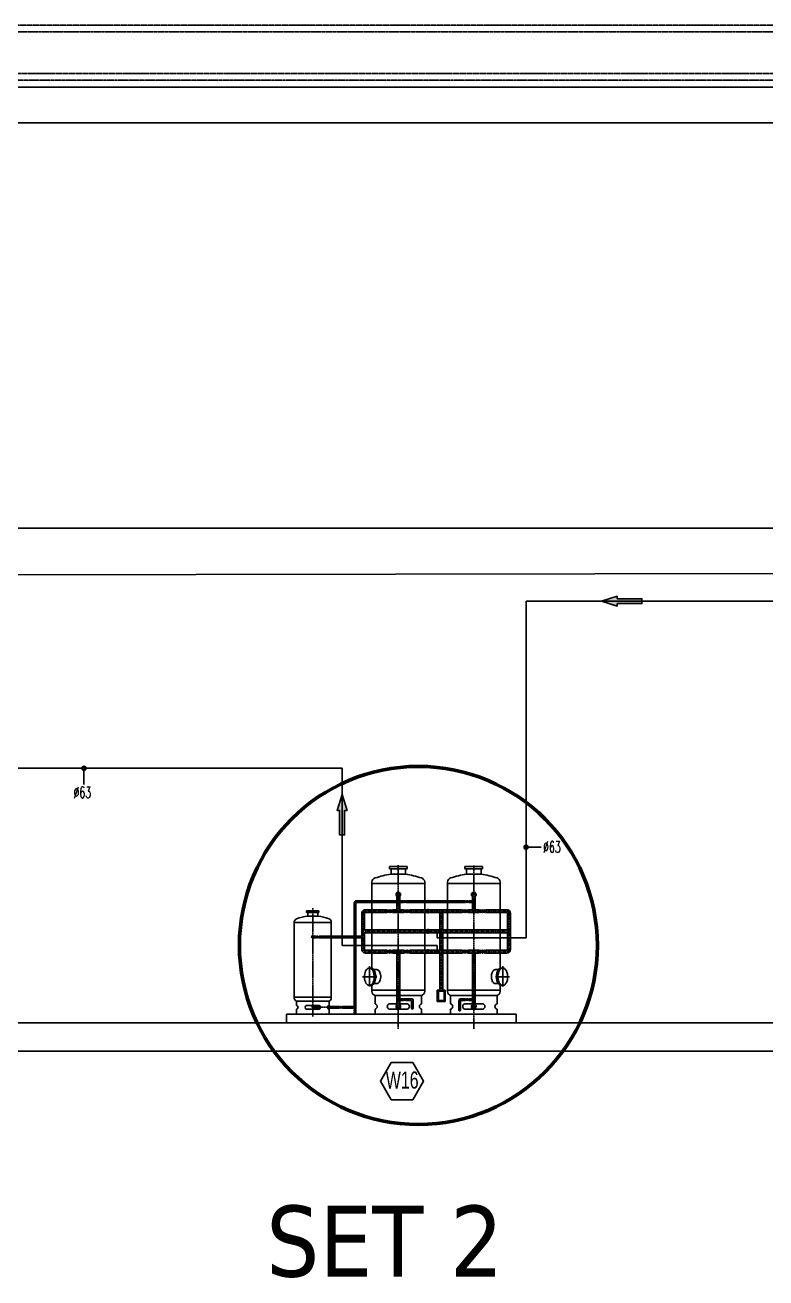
# Model space of a CAD drawing. Header units: inches. Extents: x -213476 to 33124, y -97366 to -68351.
# Drawn here: x -127869 to -122649, y -96252 to -87426 of the extents above; entities that cross this region are included whole.
import ezdxf
from ezdxf.enums import TextEntityAlignment as Align

# ---------------------------------------------------------------- set-up
doc = ezdxf.new("R2010")
doc.units = ezdxf.units.IN
doc.header["$MEASUREMENT"] = 0
for name, pattern in [('ACAD_ISO06W100', [36, 24, -3, 0, -3, 0, -3, 0, -3]), ('CENTER', [8, 5, -1, 1, -1]), ('CENTER2', [28.575, 19.05, -3.175, 3.175, -3.175]), ('SICAKSU', [1.25, 0.625, -0.125, 0.125, -0.125, 0.125, -0.125])]:
    doc.linetypes.add(name, pattern=pattern)
for name, color, linetype in [('duvar', 3, 'Continuous'), ('ok', 7, 'Continuous'), ('T-ISICİHAZ', 8, 'Continuous'), ('t-sirkülasyon', 7, 'ACAD_ISO06W100'), ('t-soguk', 161, 'Continuous'), ('t-sıcak', 10, 'SICAKSU'), ('t-temiz çap', 7, 'Continuous'), ('T-TOPLAM-ISITMA', 6, 'Continuous'), ('t-yumuşak su', 7, 'Continuous')]:
    doc.layers.add(name, color=color, linetype=linetype)
doc.styles.add('ARIAL', font='wturkce.shx')
doc.styles.get("Standard").update_dxf_attribs({"font": 'arial.ttf'})
doc.styles.add('t-sihsemacap', font='txt.shx', dxfattribs={"width": 0.6, "height": 10})
doc.styles.add('TAHOMA', font='tahoma.ttf')
doc.linetypes.add('Yumusaksu', pattern='A,1.5,-0.15,["Ys",Standard,S=0.2,R=0,X=-0.05,Y=-0.05],-0.35', length=2)

# ---------------------------------------------------------------- blocks, each defined once
blk = doc.blocks.new('A$C12F96355')
at = {"layer": 'ok', "ltscale": 100}
blk.add_hatch(color=256, dxfattribs=at).paths.add_polyline_path([(-16.44, 1), (-16.44, -1), (-6.42, -1), (-6.42, -2.01), (0, 0), (-6.42, 2.01), (-6.42, 1)])
blk.add_lwpolyline([(-6.42, -1), (-16.44, -1), (-16.44, 1), (-6.42, 1), (-6.42, 2.01), (0, 0), (-6.42, -2.01), (-6.42, -1), (-16.44, -1)], dxfattribs=at)

msp = doc.modelspace()

# ---------------------------------------------------------------- linework, layer by layer
at = {"layer": 'duvar', "color": 3, "lineweight": -3}
for p, q in [((-213010.7, -94453.6), (-13803.3, -94453.6)), ((-213010.7, -94653.6), (-13803.3, -94653.6))]:
    msp.add_line(p, q, dxfattribs=at)
at = {"layer": 'T-ISICİHAZ', "color": 7}
for p, q in [((-125301.5, -93369.4), (-125301.5, -93354.1)), ((-125301.5, -93354.1), (-125176.8, -93354.1)), ((-125176.8, -93369.4), (-125301.5, -93369.4)), ((-125176.8, -93354.1), (-125176.8, -93369.4)), ((-124645, -93354.1), (-124769.7, -93354.1)), ((-124769.7, -93354.1), (-124769.7, -93369.4)), ((-124769.7, -93369.4), (-124645, -93369.4)), ((-124645, -93369.4), (-124645, -93354.1)), ((-125425.2, -93472.3), (-125053.2, -93472.3)), ((-125249.2, -93550.9), (-125249.2, -93594.5)), ((-125229.2, -93550.9), (-125229.2, -93594.5)), ((-124893.4, -93472.3), (-124521.4, -93472.3)), ((-124717.4, -93550.9), (-124717.4, -93594.5)), ((-124697.4, -93550.9), (-124697.4, -93657.5)), ((-125549.4, -93609.5), (-125549.4, -93843.2)), ((-125537.4, -93609.5), (-125537.4, -93843.2)), ((-125534.4, -93594.5), (-125249.2, -93594.5)), ((-125534.4, -93606.5), (-125249.2, -93606.5)), ((-125249.2, -93606.5), (-125249.2, -93657.5)), ((-125205.9, -93594.5), (-125229.2, -93594.5)), ((-125205.9, -93606.5), (-125229.2, -93606.5)), ((-125229.2, -93606.5), (-125229.2, -93657.5)), ((-125205.9, -93606.5), (-125205.9, -93594.5)), ((-125204.7, -93606.5), (-125182, -93594.5)), ((-125182, -93606.5), (-125204.7, -93594.5)), ((-125204.7, -93606.5), (-125204.7, -93594.5)), ((-125182, -93606.5), (-125182, -93594.5)), ((-125180.9, -93594.5), (-125032.1, -93594.5)), ((-125180.9, -93606.5), (-125180.9, -93594.5)), ((-125180.9, -93606.5), (-125032.1, -93606.5)), ((-125030.6, -93594.5), (-125030.1, -93594.5)), ((-125030.6, -93606.5), (-125030.1, -93606.5)), ((-125028.7, -93594.5), (-124765.7, -93594.5)), ((-125028.7, -93606.5), (-124765.7, -93606.5)), ((-124765.7, -93606.5), (-124765.7, -93594.5)), ((-124764.5, -93606.5), (-124764.5, -93594.5)), ((-124764.5, -93606.5), (-124741.9, -93594.5)), ((-124741.9, -93606.5), (-124764.5, -93594.5)), ((-124741.9, -93606.5), (-124741.9, -93594.5)), ((-124740.7, -93606.5), (-124740.7, -93594.5)), ((-124740.7, -93594.5), (-124717.4, -93594.5)), ((-124740.7, -93606.5), (-124717.4, -93606.5)), ((-124717.4, -93606.5), (-124717.4, -93657.5)), ((-125885.4, -93666), (-125798.1, -93666)), ((-125885.4, -93676.7), (-125885.4, -93666)), ((-125798.1, -93676.7), (-125885.4, -93676.7)), ((-125798.1, -93666), (-125798.1, -93676.7)), ((-125497.2, -93843.2), (-125497.2, -93682.5)), ((-125477.2, -93800.2), (-125477.2, -93682.5)), ((-125472.2, -93657.5), (-125320.6, -93657.5)), ((-125472.2, -93677.5), (-125320.6, -93677.5)), ((-125320.6, -93677.5), (-125320.6, -93657.5)), ((-125318.7, -93677.5), (-125318.7, -93657.5)), ((-125318.7, -93677.5), (-125280.9, -93657.5)), ((-125280.9, -93677.5), (-125318.7, -93657.5)), ((-125280.9, -93677.5), (-125280.9, -93657.5)), ((-125278.9, -93657.5), (-125249.2, -93657.5)), ((-125278.9, -93677.5), (-125278.9, -93657.5)), ((-125278.9, -93677.5), (-125199.4, -93677.5)), ((-125229.2, -93657.5), (-125199.4, -93657.5)), ((-125199.4, -93677.5), (-125199.4, -93657.5)), ((-125197.5, -93677.5), (-125197.5, -93657.5)), ((-125159.7, -93677.5), (-125197.5, -93657.5)), ((-125197.5, -93677.5), (-125159.7, -93657.5)), ((-125159.7, -93677.5), (-125159.7, -93657.5)), ((-125157.7, -93657.5), (-125032.5, -93657.5)), ((-125157.7, -93677.5), (-125157.7, -93657.5)), ((-125157.7, -93677.5), (-125032.5, -93677.5)), ((-125030.1, -93657.5), (-125028.8, -93657.5)), ((-125030.1, -93677.5), (-125028.8, -93677.5)), ((-124788.8, -93657.5), (-125026.5, -93657.5)), ((-124788.8, -93677.5), (-125026.5, -93677.5)), ((-124946.5, -93800.2), (-124946.5, -93677.5)), ((-124926.5, -93800.2), (-124926.5, -93677.5)), ((-124788.8, -93677.5), (-124788.8, -93657.5)), ((-124786.9, -93677.5), (-124786.9, -93657.5)), ((-124786.9, -93677.5), (-124749.1, -93657.5)), ((-124749.1, -93677.5), (-124786.9, -93657.5)), ((-124749.1, -93677.5), (-124749.1, -93657.5)), ((-124747.1, -93677.5), (-124747.1, -93657.5)), ((-124717.4, -93657.5), (-124747.1, -93657.5)), ((-124667.6, -93677.5), (-124747.1, -93677.5)), ((-124667.6, -93657.5), (-124697.4, -93657.5)), ((-124667.6, -93677.5), (-124667.6, -93657.5)), ((-124665.7, -93677.5), (-124627.9, -93657.5)), ((-124627.9, -93677.5), (-124665.7, -93657.5)), ((-124665.7, -93677.5), (-124665.7, -93657.5)), ((-124627.9, -93677.5), (-124627.9, -93657.5)), ((-124474.4, -93657.5), (-124625.9, -93657.5)), ((-124625.9, -93677.5), (-124625.9, -93657.5)), ((-124474.4, -93677.5), (-124625.9, -93677.5)), ((-124469.4, -93800.2), (-124469.4, -93682.5)), ((-124449.4, -93937.8), (-124449.4, -93682.5)), ((-125711.6, -93748.7), (-125972, -93748.7)), ((-125477.2, -93800.2), (-125032.5, -93800.2)), ((-125030.1, -93800.2), (-125028.8, -93800.2)), ((-125026.5, -93800.2), (-124469.4, -93800.2)), ((-125818.5, -93843.2), (-125841.8, -93843.2)), ((-125818.5, -93855.2), (-125841.8, -93855.2)), ((-125818.5, -93855.2), (-125818.5, -93843.2)), ((-125817.3, -93855.2), (-125794.6, -93843.2)), ((-125794.6, -93855.2), (-125817.3, -93843.2)), ((-125817.3, -93855.2), (-125817.3, -93843.2)), ((-125794.6, -93855.2), (-125794.6, -93843.2)), ((-125793.5, -93855.2), (-125793.5, -93843.2)), ((-125497.2, -93843.2), (-125793.5, -93843.2)), ((-125497.2, -93855.2), (-125793.5, -93855.2)), ((-125549.4, -93855.2), (-125549.4, -94336)), ((-125537.4, -93855.2), (-125537.4, -94355.5)), ((-125497.2, -93937.8), (-125497.2, -93855.2)), ((-125477.2, -93937.8), (-125477.2, -93820.2)), ((-125477.2, -93820.2), (-125032.5, -93820.2)), ((-125030.1, -93820.2), (-125028.8, -93820.2)), ((-125026.5, -93820.2), (-124469.4, -93820.2)), ((-124946.5, -93942.8), (-124946.5, -93820.2)), ((-124926.5, -93942.8), (-124926.5, -93820.2)), ((-124469.4, -93937.8), (-124469.4, -93820.2)), ((-125472.2, -93942.8), (-125320.6, -93942.8)), ((-125472.2, -93962.8), (-125320.6, -93962.8)), ((-125320.6, -93942.8), (-125320.6, -93962.8)), ((-125280.9, -93942.8), (-125318.7, -93962.8)), ((-125318.7, -93942.8), (-125280.9, -93962.8)), ((-125318.7, -93942.8), (-125318.7, -93962.8)), ((-125280.9, -93942.8), (-125280.9, -93962.8)), ((-125278.9, -93942.8), (-125278.9, -93962.8)), ((-125278.9, -93942.8), (-125199.4, -93942.8)), ((-125278.9, -93962.8), (-125249.2, -93962.8)), ((-125249.2, -94339.6), (-125249.2, -93962.8)), ((-125229.2, -93962.8), (-125199.4, -93962.8)), ((-125229.2, -94284.6), (-125229.2, -93962.8)), ((-125199.4, -93942.8), (-125199.4, -93962.8)), ((-125197.5, -93942.8), (-125159.7, -93962.8)), ((-125159.7, -93942.8), (-125197.5, -93962.8)), ((-125197.5, -93942.8), (-125197.5, -93962.8)), ((-125159.7, -93942.8), (-125159.7, -93962.8)), ((-125157.7, -93942.8), (-125157.7, -93962.8)), ((-125032.5, -93942.8), (-125157.7, -93942.8)), ((-125032.5, -93962.8), (-125157.7, -93962.8)), ((-125030.1, -93942.8), (-125028.8, -93942.8)), ((-125030.1, -93962.8), (-125028.8, -93962.8)), ((-124788.8, -93942.8), (-125026.5, -93942.8)), ((-124788.8, -93962.8), (-125026.5, -93962.8)), ((-124946.5, -94223.6), (-124946.5, -93962.8)), ((-124926.5, -94223.6), (-124926.5, -93962.8)), ((-124788.8, -93942.8), (-124788.8, -93962.8)), ((-124786.9, -93942.8), (-124786.9, -93962.8)), ((-124786.9, -93942.8), (-124749.1, -93962.8)), ((-124749.1, -93942.8), (-124786.9, -93962.8)), ((-124749.1, -93942.8), (-124749.1, -93962.8)), ((-124747.1, -93942.8), (-124747.1, -93962.8)), ((-124667.6, -93942.8), (-124747.1, -93942.8)), ((-124717.4, -93962.8), (-124747.1, -93962.8)), ((-124717.4, -94284.6), (-124717.4, -93962.8)), ((-124667.6, -93962.8), (-124697.4, -93962.8)), ((-124697.4, -94339.6), (-124697.4, -93962.8)), ((-124667.6, -93942.8), (-124667.6, -93962.8)), ((-124665.7, -93942.8), (-124665.7, -93962.8)), ((-124627.9, -93942.8), (-124665.7, -93962.8)), ((-124665.7, -93942.8), (-124627.9, -93962.8)), ((-124627.9, -93942.8), (-124627.9, -93962.8)), ((-124625.9, -93942.8), (-124625.9, -93962.8)), ((-124474.4, -93942.8), (-124625.9, -93942.8)), ((-124474.4, -93962.8), (-124625.9, -93962.8)), ((-125433.6, -94068.8), (-125443.8, -94068.8)), ((-125391.2, -94080), (-125413.3, -94080)), ((-124562.2, -94081.4), (-124558.8, -94080.3)), ((-124558.8, -94080.3), (-124555.3, -94080)), ((-124555.3, -94080), (-124533.2, -94080)), ((-124534.7, -94081.8), (-124531.5, -94077.9)), ((-124532.2, -94081.8), (-124529, -94077.9)), ((-124531.5, -94077.9), (-124528, -94074.6)), ((-124531.5, -94085), (-124528.1, -94080.2)), ((-124529, -94077.9), (-124525.6, -94074.6)), ((-124528.1, -94080.2), (-124524.5, -94076.1)), ((-124528, -94074.6), (-124524.4, -94072)), ((-124526.3, -94084.7), (-124522.7, -94079.6)), ((-124525.6, -94074.6), (-124522, -94072)), ((-124524.5, -94076.1), (-124520.5, -94072.9)), ((-124524.4, -94072), (-124520.7, -94070.2)), ((-124522.7, -94079.6), (-124518.7, -94075.4)), ((-124522, -94072), (-124518.2, -94070.2)), ((-124520.7, -94070.2), (-124516.9, -94069.1)), ((-124520.5, -94072.9), (-124516.3, -94070.6)), ((-124518.7, -94075.4), (-124514.5, -94072.2)), ((-124518.2, -94070.2), (-124514.4, -94069.1)), ((-124516.9, -94069.1), (-124513, -94068.8)), ((-124516.3, -94070.6), (-124512.1, -94069.2)), ((-124514.5, -94072.2), (-124510.1, -94070)), ((-124514.4, -94069.1), (-124510.5, -94068.8)), ((-124513, -94068.8), (-124502.7, -94068.8)), ((-124512.1, -94069.2), (-124507.7, -94068.8)), ((-124510.1, -94070), (-124505.5, -94069)), ((-124505.5, -94069), (-124500.9, -94069)), ((-124500.9, -94069), (-124496.3, -94070)), ((-124496.3, -94070), (-124491.9, -94072.2)), ((-124491.9, -94072.2), (-124487.6, -94075.4)), ((-124487.6, -94075.4), (-124483.7, -94079.6)), ((-124483.7, -94079.6), (-124480.1, -94084.7)), ((-124583.2, -94125.6), (-124582.8, -94119.5)), ((-124583.2, -94131.8), (-124583.2, -94125.6)), ((-124582.8, -94137.9), (-124583.2, -94131.8)), ((-124582.8, -94119.5), (-124581.9, -94113.5)), ((-124582, -94143.9), (-124582.8, -94137.9)), ((-124580.7, -94149.7), (-124582, -94143.9)), ((-124581.9, -94113.5), (-124580.6, -94107.8)), ((-124579, -94155.1), (-124580.7, -94149.7)), ((-124580.6, -94107.8), (-124578.9, -94102.4)), ((-124577, -94160.1), (-124579, -94155.1)), ((-124578.9, -94102.4), (-124576.8, -94097.4)), ((-124574.6, -94164.7), (-124577, -94160.1)), ((-124576.8, -94097.4), (-124574.4, -94092.9)), ((-124571.9, -94168.6), (-124574.6, -94164.7)), ((-124574.4, -94092.9), (-124571.7, -94089)), ((-124569, -94171.9), (-124571.9, -94168.6)), ((-124571.7, -94089), (-124568.7, -94085.8)), ((-124568.7, -94085.8), (-124565.6, -94083.2)), ((-124565.6, -94083.2), (-124562.2, -94081.4)), ((-124547.9, -94129.8), (-124547.7, -94122.9)), ((-124547.7, -94136.7), (-124547.9, -94129.8)), ((-124547.7, -94122.9), (-124547, -94116.1)), ((-124547.1, -94143.5), (-124547.7, -94136.7)), ((-124546, -94150.1), (-124547.1, -94143.5)), ((-124547, -94116.1), (-124545.9, -94109.5)), ((-124544.5, -94156.5), (-124546, -94150.1)), ((-124545.9, -94109.5), (-124544.4, -94103.1)), ((-124545.4, -94129.8), (-124545.2, -94122.9)), ((-124545.2, -94136.7), (-124545.4, -94129.8)), ((-124545.2, -94122.9), (-124544.5, -94116.1)), ((-124544.6, -94143.5), (-124545.2, -94136.7)), ((-124543.5, -94150.1), (-124544.6, -94143.5)), ((-124544.5, -94116.1), (-124543.4, -94109.5)), ((-124542.7, -94162.6), (-124544.5, -94156.5)), ((-124544.4, -94103.1), (-124542.5, -94097.1)), ((-124542, -94156.5), (-124543.5, -94150.1)), ((-124543.4, -94109.5), (-124541.9, -94103.1)), ((-124540.4, -94168.2), (-124542.7, -94162.6)), ((-124542.6, -94125.9), (-124542, -94118.2)), ((-124542.6, -94133.6), (-124542.6, -94125.9)), ((-124542.1, -94141.3), (-124542.6, -94133.6)), ((-124542.5, -94097.1), (-124540.2, -94091.5)), ((-124541, -94148.8), (-124542.1, -94141.3)), ((-124542, -94118.2), (-124540.9, -94110.8)), ((-124540.2, -94162.6), (-124542, -94156.5)), ((-124541.9, -94103.1), (-124540, -94097.1)), ((-124539.4, -94156), (-124541, -94148.8)), ((-124540.9, -94110.8), (-124539.2, -94103.6)), ((-124537.8, -94173.4), (-124540.4, -94168.2)), ((-124540.2, -94091.5), (-124537.6, -94086.4)), ((-124537.9, -94168.2), (-124540.2, -94162.6)), ((-124540, -94097.1), (-124537.7, -94091.5)), ((-124537.3, -94162.8), (-124539.4, -94156)), ((-124539.2, -94103.6), (-124537.1, -94096.8)), ((-124535.4, -94173.4), (-124537.9, -94168.2)), ((-124537.7, -94091.5), (-124535.1, -94086.4)), ((-124537.6, -94086.4), (-124534.7, -94081.8)), ((-124537.6, -94128), (-124537.2, -94119.9)), ((-124537.5, -94136.2), (-124537.6, -94128)), ((-124536.7, -94144.3), (-124537.5, -94136.2)), ((-124534.8, -94169.1), (-124537.3, -94162.8)), ((-124537.2, -94119.9), (-124536.1, -94111.9)), ((-124537.1, -94096.8), (-124534.5, -94090.6)), ((-124535.3, -94152.1), (-124536.7, -94144.3)), ((-124536.1, -94111.9), (-124534.4, -94104.3)), ((-124533.4, -94159.5), (-124535.3, -94152.1)), ((-124535.1, -94086.4), (-124532.2, -94081.8)), ((-124534.5, -94090.6), (-124531.5, -94085)), ((-124534.4, -94104.3), (-124532.2, -94097.1)), ((-124530.9, -94166.4), (-124533.4, -94159.5)), ((-124532.2, -94097.1), (-124529.5, -94090.5)), ((-124528, -94172.7), (-124530.9, -94166.4)), ((-124529.5, -94090.5), (-124526.3, -94084.7)), ((-124480.1, -94084.7), (-124476.9, -94090.5)), ((-124475.4, -94166.4), (-124478.4, -94172.7)), ((-124476.9, -94090.5), (-124474.1, -94097.1)), ((-124473, -94159.5), (-124475.4, -94166.4)), ((-124474.1, -94097.1), (-124471.9, -94104.3)), ((-124471, -94152.1), (-124473, -94159.5)), ((-124471.9, -94104.3), (-124470.3, -94111.9)), ((-124469.7, -94144.3), (-124471, -94152.1)), ((-124470.3, -94111.9), (-124469.2, -94119.9)), ((-124468.9, -94136.2), (-124469.7, -94144.3)), ((-124469.2, -94119.9), (-124468.7, -94128)), ((-124468.7, -94128), (-124468.9, -94136.2)), ((-125433.2, -94191.4), (-125443.2, -94191.4)), ((-125425.2, -94223.6), (-125053.2, -94223.6)), ((-125390.9, -94178), (-125411.6, -94178)), ((-124964.5, -94223.6), (-124964.5, -94305.4)), ((-124908.4, -94223.6), (-124964.5, -94223.6)), ((-124908.4, -94305.4), (-124908.4, -94223.6)), ((-124893.4, -94223.6), (-124521.4, -94223.6)), ((-124565.8, -94174.6), (-124569, -94171.9)), ((-124562.5, -94176.5), (-124565.8, -94174.6)), ((-124559.1, -94177.6), (-124562.5, -94176.5)), ((-124555.6, -94178), (-124559.1, -94177.6)), ((-124555.6, -94178), (-124534.9, -94178)), ((-124534.9, -94178), (-124537.8, -94173.4)), ((-124532.5, -94178), (-124535.4, -94173.4)), ((-124531.8, -94182), (-124534.9, -94178)), ((-124531.8, -94174.7), (-124534.8, -94169.1)), ((-124529.3, -94182), (-124532.5, -94178)), ((-124528.4, -94179.6), (-124531.8, -94174.7)), ((-124528.4, -94185.3), (-124531.8, -94182)), ((-124525.9, -94185.3), (-124529.3, -94182)), ((-124524.8, -94183.8), (-124528.4, -94179.6)), ((-124524.8, -94187.9), (-124528.4, -94185.3)), ((-124524.5, -94178.2), (-124528, -94172.7)), ((-124522.3, -94187.9), (-124525.9, -94185.3)), ((-124520.8, -94187.1), (-124524.8, -94183.8)), ((-124521.1, -94189.8), (-124524.8, -94187.9)), ((-124520.7, -94182.8), (-124524.5, -94178.2)), ((-124518.6, -94189.8), (-124522.3, -94187.9)), ((-124517.2, -94191), (-124521.1, -94189.8)), ((-124516.7, -94189.5), (-124520.8, -94187.1)), ((-124516.6, -94186.5), (-124520.7, -94182.8)), ((-124514.7, -94191), (-124518.6, -94189.8)), ((-124513.3, -94191.4), (-124517.2, -94191)), ((-124512.4, -94190.9), (-124516.7, -94189.5)), ((-124512.3, -94189.2), (-124516.6, -94186.5)), ((-124510.9, -94191.4), (-124514.7, -94191)), ((-124513.3, -94191.4), (-124503.3, -94191.4)), ((-124508.1, -94191.4), (-124512.4, -94190.9)), ((-124507.8, -94190.8), (-124512.3, -94189.2)), ((-124503.2, -94191.4), (-124507.8, -94190.8)), ((-124498.6, -94190.8), (-124503.2, -94191.4)), ((-124494.1, -94189.2), (-124498.6, -94190.8)), ((-124489.7, -94186.5), (-124494.1, -94189.2)), ((-124485.6, -94182.8), (-124489.7, -94186.5)), ((-124481.8, -94178.2), (-124485.6, -94182.8)), ((-124478.4, -94172.7), (-124481.8, -94178.2)), ((-125711.6, -94274.6), (-125972, -94274.6)), ((-125847.4, -94336), (-125847.4, -94331.4)), ((-125835.4, -94336), (-125835.4, -94331.4)), ((-125788.4, -94339), (-125832.4, -94339)), ((-125654.9, -94339), (-125736.3, -94339)), ((-125654.9, -94339), (-125654.9, -94351)), ((-125653.7, -94339), (-125653.7, -94351)), ((-125631, -94339), (-125653.7, -94351)), ((-125653.7, -94339), (-125631, -94351)), ((-125631, -94339), (-125631, -94351)), ((-125629.9, -94339), (-125629.9, -94351)), ((-125552.4, -94339), (-125629.9, -94339)), ((-125205.9, -94284.6), (-125229.2, -94284.6)), ((-125205.9, -94296.6), (-125229.2, -94296.6)), ((-125229.2, -94296.6), (-125229.2, -94339.6)), ((-125205.9, -94296.6), (-125205.9, -94284.6)), ((-125204.7, -94296.6), (-125204.7, -94284.6)), ((-125182, -94296.6), (-125204.7, -94284.6)), ((-125204.7, -94296.6), (-125182, -94284.6)), ((-125182, -94296.6), (-125182, -94284.6)), ((-125180.9, -94296.6), (-125180.9, -94284.6)), ((-125148.7, -94284.6), (-125180.9, -94284.6)), ((-125148.7, -94296.6), (-125180.9, -94296.6)), ((-125145.7, -94299.6), (-125145.7, -94354.3)), ((-125133.7, -94299.6), (-125133.7, -94354.3)), ((-124964.5, -94305.4), (-124908.4, -94305.4)), ((-124812.8, -94299.6), (-124812.8, -94367)), ((-124800.8, -94299.6), (-124800.8, -94367)), ((-124797.8, -94284.6), (-124765.7, -94284.6)), ((-124797.8, -94296.6), (-124765.7, -94296.6)), ((-124765.7, -94296.6), (-124765.7, -94284.6)), ((-124764.5, -94296.6), (-124764.5, -94284.6)), ((-124764.5, -94296.6), (-124741.9, -94284.6)), ((-124741.9, -94296.6), (-124764.5, -94284.6)), ((-124741.9, -94296.6), (-124741.9, -94284.6)), ((-124740.7, -94296.6), (-124740.7, -94284.6)), ((-124740.7, -94284.6), (-124717.4, -94284.6)), ((-124740.7, -94296.6), (-124717.4, -94296.6)), ((-124717.4, -94296.6), (-124717.4, -94339.6)), ((-125788.4, -94351), (-125832.4, -94351)), ((-125654.9, -94351), (-125736.3, -94351)), ((-125552.4, -94351), (-125629.9, -94351)), ((-125549.4, -94355.5), (-125549.4, -94354)), ((-125549.4, -94355.5), (-125537.4, -94355.5)), ((-125549.4, -94356.7), (-125537.4, -94356.7)), ((-125549.4, -94356.7), (-125537.4, -94379.3)), ((-125549.4, -94379.3), (-125537.4, -94356.7)), ((-125549.4, -94379.3), (-125537.4, -94379.3)), ((-125549.4, -94380.5), (-125537.4, -94380.5)), ((-125549.4, -94380.5), (-125549.4, -94389.8)), ((-125537.4, -94380.5), (-125537.4, -94389.8))]:
    msp.add_line(p, q, dxfattribs=at)
at = {"layer": 'T-ISICİHAZ', "color": 240}
for p, q in [((-125290.5, -93369.4), (-125290.5, -93406.5)), ((-125187.9, -93369.4), (-125187.9, -93406.5)), ((-124758.7, -93369.4), (-124758.7, -93406.5)), ((-124656.1, -93369.4), (-124656.1, -93406.5)), ((-125425.2, -93657.5), (-125425.2, -93461.9)), ((-125290.5, -93406.5), (-125239.2, -93406.5)), ((-125187.9, -93406.5), (-125239.2, -93406.5)), ((-125053.2, -93657.5), (-125053.2, -93461.9)), ((-124893.4, -93657.5), (-124893.4, -93461.9)), ((-124758.7, -93406.5), (-124707.4, -93406.5)), ((-124656.1, -93406.5), (-124707.4, -93406.5)), ((-124521.4, -93657.5), (-124521.4, -93461.9)), ((-125877.7, -93676.7), (-125877.7, -93702.6)), ((-125877.7, -93702.6), (-125841.8, -93702.6)), ((-125805.8, -93702.6), (-125841.8, -93702.6)), ((-125805.8, -93676.7), (-125805.8, -93702.6)), ((-125425.2, -93800.2), (-125425.2, -93677.5)), ((-125053.2, -93800.2), (-125053.2, -93677.5)), ((-124893.4, -93800.2), (-124893.4, -93677.5)), ((-124521.4, -93800.2), (-124521.4, -93677.5)), ((-125972, -94282.3), (-125972, -93741.4)), ((-125711.6, -94282.3), (-125711.6, -93741.4)), ((-125425.2, -93942.8), (-125425.2, -93820.2)), ((-125053.2, -93942.8), (-125053.2, -93820.2)), ((-124893.4, -93942.8), (-124893.4, -93820.2)), ((-124521.4, -93942.8), (-124521.4, -93820.2)), ((-125425.2, -94070.5), (-125425.2, -93962.8)), ((-125053.2, -94234.6), (-125053.2, -93962.8)), ((-124893.4, -94234.6), (-124893.4, -93962.8)), ((-124521.4, -94070.5), (-124521.4, -93962.8)), ((-125425.2, -94234.6), (-125425.2, -94189.7)), ((-124521.4, -94234.6), (-124521.4, -94189.7)), ((-125956.4, -94331.4), (-125956.4, -94301.8)), ((-125956.4, -94301.8), (-125841.8, -94301.8)), ((-125886, -94331.4), (-125841.8, -94331.4)), ((-125727.2, -94301.8), (-125841.8, -94301.8)), ((-125797.5, -94331.4), (-125841.8, -94331.4)), ((-125727.2, -94331.4), (-125727.2, -94301.8)), ((-125402.9, -94320.1), (-125402.9, -94262.4)), ((-125402.9, -94262.4), (-125075.5, -94262.4)), ((-125302.4, -94320.1), (-125239.2, -94320.1)), ((-125176, -94320.1), (-125239.2, -94320.1)), ((-125075.5, -94320.1), (-125075.5, -94262.4)), ((-124871.1, -94320.1), (-124871.1, -94262.4)), ((-124871.1, -94262.4), (-124707.4, -94262.4)), ((-124770.6, -94320.1), (-124707.4, -94320.1)), ((-124543.7, -94262.4), (-124707.4, -94262.4)), ((-124644.2, -94320.1), (-124707.4, -94320.1)), ((-124543.7, -94320.1), (-124543.7, -94262.4)), ((-125956.4, -94393.6), (-125956.4, -94358.7)), ((-125886, -94358.7), (-125841.8, -94358.7)), ((-125797.5, -94358.7), (-125841.8, -94358.7)), ((-125727.2, -94393.6), (-125727.2, -94358.7)), ((-125402.9, -94393.6), (-125402.9, -94359.2)), ((-125302.4, -94359.2), (-125239.2, -94359.2)), ((-125176, -94359.2), (-125239.2, -94359.2)), ((-125075.5, -94393.6), (-125075.5, -94359.2)), ((-124871.1, -94393.6), (-124871.1, -94359.2)), ((-124770.6, -94359.2), (-124707.4, -94359.2)), ((-124644.2, -94359.2), (-124707.4, -94359.2)), ((-124543.7, -94393.6), (-124543.7, -94359.2))]:
    msp.add_line(p, q, dxfattribs=at)
at = {"layer": 'T-ISICİHAZ', "color": 7, "linetype": 'CENTER2', "ltscale": 0.5}
for p, q in [((-125239.2, -93344.2), (-125239.2, -94495.9)), ((-124707.4, -93345.7), (-124707.4, -94495.9)), ((-125841.8, -93646.6), (-125841.8, -94410.3))]:
    msp.add_line(p, q, dxfattribs=at)
at = {"layer": 'T-ISICİHAZ', "color": 1, "linetype": 'CENTER', "ltscale": 0.1}
for p, q in [((-125543.4, -93609.5), (-125543.4, -94396.2)), ((-124714.5, -93600.5), (-125534.4, -93600.5)), ((-125487.2, -93937.8), (-125487.2, -93682.5)), ((-124474.4, -93667.5), (-125472.2, -93667.5)), ((-124459.4, -93937.8), (-124459.4, -93682.5)), ((-124469.4, -93810.2), (-125477.2, -93810.2)), ((-125844.6, -93849.2), (-125509.7, -93849.2)), ((-124474.4, -93952.8), (-125472.2, -93952.8)), ((-125832.4, -94345), (-125542.2, -94345))]:
    msp.add_line(p, q, dxfattribs=at)
at = {"layer": 'T-ISICİHAZ', "color": 1}
for p, q in [((-125030.6, -93593.3), (-125032.1, -93593.3)), ((-125032.1, -93593.3), (-125032.1, -93607.7)), ((-125032.1, -93607.7), (-125030.6, -93607.7)), ((-125030.6, -93607.7), (-125030.6, -93593.3)), ((-125028.7, -93593.3), (-125030.1, -93593.3)), ((-125030.1, -93593.3), (-125030.1, -93607.7)), ((-125030.1, -93607.7), (-125028.7, -93607.7)), ((-125028.7, -93607.7), (-125028.7, -93593.3)), ((-125030.1, -93655.5), (-125032.5, -93655.5)), ((-125032.5, -93655.5), (-125032.5, -93679.5)), ((-125032.5, -93679.5), (-125030.1, -93679.5)), ((-125030.1, -93679.5), (-125030.1, -93655.5)), ((-125026.5, -93655.5), (-125028.8, -93655.5)), ((-125028.8, -93655.5), (-125028.8, -93679.5)), ((-125028.8, -93679.5), (-125026.5, -93679.5)), ((-125026.5, -93679.5), (-125026.5, -93655.5)), ((-126027.9, -94393.6), (-124409.7, -94393.6)), ((-126027.9, -94393.6), (-126027.9, -94453.6)), ((-124409.7, -94393.6), (-124409.7, -94453.6))]:
    msp.add_line(p, q, dxfattribs=at)
at = {"layer": 'T-ISICİHAZ', "linetype": 'CENTER'}
for p, q in [((-124936.5, -94223.6), (-124936.5, -93682.5)), ((-124806.8, -94299.6), (-124806.8, -94367)), ((-124714.5, -94290.6), (-124798.2, -94290.6))]:
    msp.add_line(p, q, dxfattribs=at)
at = {"layer": 'T-ISICİHAZ'}
for p, q in [((-125032.5, -93798.2), (-125032.5, -93822.2)), ((-125030.1, -93798.2), (-125032.5, -93798.2)), ((-125030.1, -93822.2), (-125030.1, -93798.2)), ((-125028.8, -93798.2), (-125028.8, -93822.2)), ((-125026.5, -93798.2), (-125028.8, -93798.2)), ((-125026.5, -93822.2), (-125026.5, -93798.2)), ((-125032.5, -93822.2), (-125030.1, -93822.2)), ((-125028.8, -93822.2), (-125026.5, -93822.2)), ((-124956.5, -94231.6), (-124956.5, -94297.4)), ((-124916.4, -94231.6), (-124956.5, -94231.6)), ((-124916.4, -94297.4), (-124916.4, -94231.6)), ((-124956.5, -94297.4), (-124916.4, -94297.4))]:
    msp.add_line(p, q, dxfattribs=at)
at = {"layer": 'T-ISICİHAZ', "color": 52, "linetype": 'Yumusaksu', "ltscale": 0.7}
for p in [(-125635.5, -93909.4), (-124964.4, -93952.8)]:
    msp.add_line(p, (-124964.4, -93909.4), dxfattribs=at)
at = {"layer": 'T-ISICİHAZ', "color": 1, "linetype": 'CENTER'}
for p, q in [((-125030.1, -93940.8), (-125032.5, -93940.8)), ((-125032.5, -93940.8), (-125032.5, -93964.8)), ((-125032.5, -93964.8), (-125030.1, -93964.8)), ((-125030.1, -93964.8), (-125030.1, -93940.8)), ((-125026.5, -93940.8), (-125028.8, -93940.8)), ((-125028.8, -93940.8), (-125028.8, -93964.8)), ((-125028.8, -93964.8), (-125026.5, -93964.8)), ((-125026.5, -93964.8), (-125026.5, -93940.8)), ((-125552.9, -94339), (-125552.9, -94351)), ((-125549.4, -94335.5), (-125537.4, -94335.5)), ((-125549.4, -94354.6), (-125537.4, -94354.6))]:
    msp.add_line(p, q, dxfattribs=at)
at = {"layer": 'T-ISICİHAZ', "color": 7, "extrusion": (0, 0, -1)}
for p, q in [((-125459.2, -94075.6), (-125464.7, -94081.9)), ((-125453.1, -94071.3), (-125459.2, -94075.6)), ((-125446.7, -94069.1), (-125453.1, -94071.3)), ((-125440.1, -94069.1), (-125446.7, -94069.1)), ((-125433.7, -94071.3), (-125440.1, -94069.1)), ((-125432.5, -94069.7), (-125438.8, -94068.8)), ((-125432.6, -94069.1), (-125436.3, -94068.8)), ((-125427.6, -94075.6), (-125433.7, -94071.3)), ((-125427.2, -94069.7), (-125433.6, -94068.8)), ((-125428.9, -94070.1), (-125432.6, -94069.1)), ((-125426.3, -94072.7), (-125432.5, -94069.7)), ((-125425.2, -94071.8), (-125428.9, -94070.1)), ((-125422.1, -94081.9), (-125427.6, -94075.6)), ((-125421, -94072.7), (-125427.2, -94069.7)), ((-125420.6, -94077.7), (-125426.3, -94072.7)), ((-125421.7, -94074.2), (-125425.2, -94071.8)), ((-125418.4, -94077.3), (-125421.7, -94074.2)), ((-125415.3, -94077.7), (-125421, -94072.7)), ((-125415.4, -94084.4), (-125420.6, -94077.7)), ((-125415.3, -94081), (-125418.4, -94077.3)), ((-125410.2, -94084.4), (-125415.3, -94077.7)), ((-125386.1, -94080.7), (-125391.2, -94080)), ((-125381.2, -94083.1), (-125386.1, -94080.7)), ((-125477.5, -94121.4), (-125477.8, -94133)), ((-125477.8, -94133), (-125476.9, -94144.5)), ((-125475.9, -94110.1), (-125477.5, -94121.4)), ((-125476.9, -94144.5), (-125474.7, -94155.5)), ((-125473.2, -94099.5), (-125475.9, -94110.1)), ((-125474.7, -94155.5), (-125471.4, -94165.6)), ((-125469.4, -94090), (-125473.2, -94099.5)), ((-125471.4, -94165.6), (-125467.2, -94174.4)), ((-125464.7, -94081.9), (-125469.4, -94090)), ((-125417.3, -94090), (-125422.1, -94081.9)), ((-125419.6, -94174.4), (-125415.3, -94165.6)), ((-125413.5, -94099.5), (-125417.3, -94090)), ((-125411.1, -94092.8), (-125415.4, -94084.4)), ((-125412.4, -94085.2), (-125415.3, -94081)), ((-125415.3, -94165.6), (-125412, -94155.5)), ((-125415.1, -94175.3), (-125410.8, -94166.9)), ((-125410.8, -94110.1), (-125413.5, -94099.5)), ((-125409.8, -94090), (-125412.4, -94085.2)), ((-125412, -94155.5), (-125409.9, -94144.5)), ((-125407.7, -94102.4), (-125411.1, -94092.8)), ((-125409.3, -94121.4), (-125410.8, -94110.1)), ((-125410.8, -94166.9), (-125407.5, -94157.2)), ((-125405.8, -94092.8), (-125410.2, -94084.4)), ((-125409.9, -94144.5), (-125408.9, -94133)), ((-125409.9, -94175.3), (-125405.6, -94166.9)), ((-125407.5, -94095.3), (-125409.8, -94090)), ((-125409.6, -94169.7), (-125407.3, -94164.4)), ((-125408.9, -94133), (-125409.3, -94121.4)), ((-125405.3, -94112.9), (-125407.7, -94102.4)), ((-125405.5, -94101), (-125407.5, -94095.3)), ((-125407.5, -94157.2), (-125405.2, -94146.6)), ((-125407.3, -94164.4), (-125405.4, -94158.6)), ((-125402.4, -94102.4), (-125405.8, -94092.8)), ((-125405.6, -94166.9), (-125402.2, -94157.2)), ((-125403.9, -94107), (-125405.5, -94101)), ((-125405.4, -94158.6), (-125403.8, -94152.6)), ((-125404.1, -94124.1), (-125405.3, -94112.9)), ((-125405.2, -94146.6), (-125404.1, -94135.5)), ((-125404.1, -94135.5), (-125404.1, -94124.1)), ((-125402.7, -94113.3), (-125403.9, -94107)), ((-125403.8, -94152.6), (-125402.6, -94146.3)), ((-125401.9, -94119.8), (-125402.7, -94113.3)), ((-125402.6, -94146.3), (-125401.8, -94139.7)), ((-125400, -94112.9), (-125402.4, -94102.4)), ((-125402.2, -94157.2), (-125399.9, -94146.6)), ((-125401.5, -94126.4), (-125401.9, -94119.8)), ((-125401.8, -94139.7), (-125401.4, -94133.1)), ((-125401.4, -94133.1), (-125401.5, -94126.4)), ((-125398.8, -94124.1), (-125400, -94112.9)), ((-125399.9, -94146.6), (-125398.8, -94135.5)), ((-125398.8, -94135.5), (-125398.8, -94124.1)), ((-125376.6, -94087), (-125381.2, -94083.1)), ((-125372.5, -94092.4), (-125376.6, -94087)), ((-125376.3, -94170.6), (-125372.3, -94165.2)), ((-125369, -94099.1), (-125372.5, -94092.4)), ((-125372.3, -94165.2), (-125368.8, -94158.4)), ((-125366.3, -94106.8), (-125369, -94099.1)), ((-125368.8, -94158.4), (-125366.1, -94150.7)), ((-125364.4, -94115.2), (-125366.3, -94106.8)), ((-125366.1, -94150.7), (-125364.3, -94142.2)), ((-125363.4, -94124.2), (-125364.4, -94115.2)), ((-125364.3, -94142.2), (-125363.4, -94133.3)), ((-125363.4, -94133.3), (-125363.4, -94124.2)), ((-125467.2, -94174.4), (-125462, -94181.6)), ((-125462, -94181.6), (-125456.2, -94187)), ((-125456.2, -94187), (-125449.9, -94190.3)), ((-125449.9, -94190.3), (-125443.4, -94191.4)), ((-125443.4, -94191.4), (-125436.9, -94190.3)), ((-125438.5, -94191.4), (-125432.1, -94190.3)), ((-125436.9, -94190.3), (-125430.6, -94187)), ((-125435.9, -94191.4), (-125432.2, -94191)), ((-125433.2, -94191.4), (-125426.9, -94190.3)), ((-125432.2, -94191), (-125428.5, -94189.9)), ((-125432.1, -94190.3), (-125426, -94187.2)), ((-125430.6, -94187), (-125424.7, -94181.6)), ((-125428.5, -94189.9), (-125424.9, -94188.2)), ((-125426.9, -94190.3), (-125420.7, -94187.2)), ((-125426, -94187.2), (-125420.2, -94182.2)), ((-125424.9, -94188.2), (-125421.4, -94185.7)), ((-125424.7, -94181.6), (-125419.6, -94174.4)), ((-125421.4, -94185.7), (-125418.1, -94182.6)), ((-125420.7, -94187.2), (-125415, -94182.2)), ((-125420.2, -94182.2), (-125415.1, -94175.3)), ((-125418.1, -94182.6), (-125415, -94178.8)), ((-125415, -94178.8), (-125412.1, -94174.5)), ((-125415, -94182.2), (-125409.9, -94175.3)), ((-125412.1, -94174.5), (-125409.6, -94169.7)), ((-125390.9, -94178), (-125385.8, -94177.2)), ((-125385.8, -94177.2), (-125380.9, -94174.7)), ((-125380.9, -94174.7), (-125376.3, -94170.6))]:
    msp.add_line(p, q, dxfattribs=at)
at = {"layer": 'T-ISICİHAZ', "color": 7, "linetype": 'CENTER2', "ltscale": 0.15}
for p, q in [((-125443.2, -94198.5), (-125443.2, -94056.3)), ((-124503.3, -94198.5), (-124503.3, -94056.3)), ((-125391, -94130.1), (-125490.6, -94130.1)), ((-124555.6, -94130.1), (-124456, -94130.1))]:
    msp.add_line(p, q, dxfattribs=at)
at = {"layer": 'T-ISICİHAZ', "color": 4}
msp.add_lwpolyline([(-125288.9, -94996.3), (-125137.3, -94996.3), (-125061.4, -94864.9), (-125137.3, -94733.6), (-125288.9, -94733.6), (-125364.8, -94864.9)], close=True, dxfattribs=at)
at = {"layer": 'T-ISICİHAZ', "color": 1}
for centre, radius in [((-125193.4, -93600.5), 6), ((-124753.2, -93600.5), 6), ((-125299.8, -93667.5), 10), ((-125178.6, -93667.5), 10), ((-124768, -93667.5), 10), ((-124646.8, -93667.5), 10), ((-124768, -93952.8), 10), ((-124646.8, -93952.8), 10), ((-125193.4, -94290.6), 6), ((-124753.2, -94290.6), 6), ((-125543.4, -94368), 6)]:
    msp.add_circle(centre, radius, dxfattribs=at)
at = {"layer": 'T-ISICİHAZ', "color": 1, "linetype": 'CENTER'}
for centre, radius in [((-124964.4, -93810.2), 10), ((-125806, -93849.2), 6), ((-125299.8, -93952.8), 10), ((-125178.6, -93952.8), 10), ((-124964.4, -93952.8), 10), ((-125642.4, -94345), 6)]:
    msp.add_circle(centre, radius, dxfattribs=at)
at = {"layer": 'T-ISICİHAZ', "color": 240}
for centre, radius, start, end in [((-125389.1, -93467.9), 36.6, 112.08273, 170.54905), ((-125161.5, -94174.9), 779.2, 99.53279, 108.04748), ((-125316.9, -94174.9), 779.2, 71.95252, 80.46721), ((-125089.2, -93467.9), 36.6, 9.45095, 67.91727), ((-124857.3, -93467.9), 36.6, 112.08273, 170.54905), ((-124629.7, -94174.9), 779.2, 99.53279, 108.04748), ((-124785.1, -94174.9), 779.2, 71.95252, 80.46721), ((-124557.4, -93467.9), 36.6, 9.45095, 67.91727), ((-125946.7, -93745.6), 25.6, 112.08273, 170.54905), ((-125787.4, -94240.5), 545.4, 99.53279, 108.04748), ((-125896.2, -94240.5), 545.4, 71.95252, 80.46721), ((-125736.8, -93745.6), 25.6, 9.45095, 67.91727), ((-125389.1, -94228.6), 36.6, 189.45095, 247.91727), ((-125089.2, -94228.6), 36.6, 292.08273, 350.54905), ((-124857.3, -94228.6), 36.6, 189.45095, 247.91727), ((-124557.4, -94228.6), 36.6, 292.08273, 350.54905), ((-125946.7, -94278.1), 25.6, 189.45095, 247.91727), ((-125960.1, -94345), 14.2, 285.24013, 74.75987), ((-125882.3, -94345), 14.2, 105.24013, 254.75987), ((-125801.3, -94345), 14.2, 285.24013, 74.75987), ((-125723.5, -94345), 14.2, 105.24013, 254.75987), ((-125736.8, -94278.1), 25.6, 292.08273, 350.54905), ((-125408.2, -94339.6), 20.3, 285.24013, 74.75987), ((-125297, -94339.6), 20.3, 105.24013, 254.75987), ((-125181.3, -94339.6), 20.3, 285.24013, 74.75987), ((-125070.2, -94339.6), 20.3, 105.24013, 254.75987), ((-124876.4, -94339.6), 20.3, 285.24013, 74.75987), ((-124765.2, -94339.6), 20.3, 105.24013, 254.75987), ((-124649.5, -94339.6), 20.3, 285.24013, 74.75987), ((-124538.4, -94339.6), 20.3, 105.24013, 254.75987)]:
    msp.add_arc(centre, radius, start, end, dxfattribs=at)
at = {"layer": 'T-ISICİHAZ', "color": 7}
for centre, radius, start, end in [((-125239.2, -93550.9), 16.3, 307.91771, 232.08229), ((-125239.2, -93550.9), 10, 0, 180), ((-124707.4, -93550.9), 16.3, 307.91771, 232.08229), ((-124707.4, -93550.9), 10, 0, 180), ((-125534.4, -93609.5), 15, 90, 180), ((-125534.4, -93609.5), 3, 90, 180), ((-125254, -93600.5), 7.71, 308.90178, 51.09822), ((-125224.3, -93600.5), 7.71, 128.90178, 231.09822), ((-124722.2, -93600.5), 7.71, 308.90178, 51.09822), ((-125472.2, -93682.5), 25, 90, 180), ((-125472.2, -93682.5), 5, 90, 180), ((-125239.2, -93657.5), 10, 180, 0), ((-124707.4, -93657.5), 10, 180, 0), ((-124474.4, -93682.5), 25, 0, 90), ((-124474.4, -93682.5), 5, 0, 90), ((-125477.2, -93810.2), 10, 90, 270), ((-124469.4, -93810.2), 10, 270, 90), ((-125841.8, -93849.2), 8.8, 42.98589, 317.01411), ((-125841.8, -93849.2), 6, 90, 270), ((-125502, -93849.2), 7.71, 308.90178, 51.09822), ((-125472.2, -93937.8), 25, 180, 270), ((-125472.2, -93937.8), 5, 180, 270), ((-125239.2, -93962.8), 10, 0, 180), ((-124707.4, -93962.8), 10, 0, 180), ((-124474.4, -93937.8), 25, 270, 0), ((-124474.4, -93937.8), 5, 270, 0), ((-125832.4, -94336), 15, 180, 270), ((-125832.4, -94336), 3, 180, 270), ((-125552.4, -94336), 3, 270, 0), ((-125239.2, -94339.6), 16.3, 127.91771, 52.08229), ((-125239.2, -94339.6), 10, 180, 0), ((-125224.3, -94290.6), 7.71, 128.90178, 231.09822), ((-125148.7, -94299.6), 15, 0, 90), ((-125148.7, -94299.6), 3, 0, 90), ((-124797.8, -94299.6), 15, 90, 180), ((-124797.8, -94299.6), 3, 90, 180), ((-124707.4, -94339.6), 16.3, 127.91771, 52.08229), ((-124722.2, -94290.6), 7.71, 308.90178, 51.09822), ((-124707.4, -94339.6), 10, 180, 0), ((-125552.4, -94354), 3, 0, 90), ((-125543.4, -94385), 7.71, 218.90178, 321.09822), ((-125139.7, -94349.5), 7.71, 218.90178, 321.09822), ((-124806.8, -94362.2), 7.71, 218.90178, 321.09822)]:
    msp.add_arc(centre, radius, start, end, dxfattribs=at)
at = {"layer": 'T-ISICİHAZ'}
msp.add_arc((-125534.4, -93609.5), 9, 90, 180, dxfattribs=at)
at = {"layer": 'T-ISICİHAZ', "color": 1, "linetype": 'CENTER', "ltscale": 0.1}
for centre, start, end in [((-125472.2, -93682.5), 90, 180), ((-125472.2, -93937.8), 180, 270)]:
    msp.add_arc(centre, 15, start, end, dxfattribs=at)
at = {"layer": 'T-ISICİHAZ', "linetype": 'CENTER'}
for centre, radius, start, end in [((-124474.4, -93682.5), 15, 0, 90), ((-124474.4, -93937.8), 15, 270, 0), ((-124797.8, -94299.6), 9, 90, 180)]:
    msp.add_arc(centre, radius, start, end, dxfattribs=at)
at = {"layer": 'T-ISICİHAZ', "color": 1, "linetype": 'CENTER'}
msp.add_arc((-125832.4, -94336), 9, 180, 270, dxfattribs=at)
at = {"layer": 't-sirkülasyon', "ltscale": 0.04}
for p, q in [((-169707.2, -87426, 0), (-112672.9, -87426, 0)), ((-157724.2, -87767.2, 0), (-112672.9, -87767.2, 0))]:
    msp.add_line(p, q, dxfattribs=at)
at = {"layer": 't-soguk'}
for p, q in [((-154679, -90970.3), (-121471.9, -90970.3, 0)), ((-141721.6, -91319.6), (-121631.9, -91288, 0)), ((-124339.3, -93855.5), (-124339.3, -91484.4)), ((-124339.3, -91484.4, 0), (-121791.9, -91484.4, 0)), ((-124964.4, -93810.2), (-124964.4, -93855.5)), ((-124339.3, -93855.5), (-124964.4, -93855.5))]:
    msp.add_line(p, q, dxfattribs=at)
at = {"layer": 't-sıcak'}
for p, q in [((-168411.7, -87474, 0), (-112672.9, -87474, 0)), ((-161246.2, -87815.2, 0), (-112672.9, -87815.2, 0))]:
    msp.add_line(p, q, dxfattribs=at)
at = {"layer": 't-temiz çap', "color": 7, "ltscale": 0.5}
for p, q in [((-127454, -92775.9), (-127454, -92661.6)), ((-124232.1, -93216.8), (-124339.3, -93216.8))]:
    msp.add_line(p, q, dxfattribs=at)
at = {"layer": 't-temiz çap', "color": 7, "ltscale": 0.5, "const_width": 20}
for points in [[(-127454, -92651.6, 1), (-127454, -92671.6, 1)], [(-124349.3, -93216.8, 1), (-124329.3, -93216.8, 1)]]:
    msp.add_lwpolyline(points, format="xyb", close=True, dxfattribs=at)
at = {"layer": 'T-TOPLAM-ISITMA', "color": 132, "lineweight": 53}
msp.add_circle((-125097.8, -93909.4), 1261.1, dxfattribs=at)
at = {"layer": 't-yumuşak su', "color": 52, "linetype": 'Yumusaksu', "ltscale": 0.7}
for p, q in [((-154832.5, -87863.2, 0), (-112672.9, -87863.2, 0)), ((-137934.4, -88115.8, 0), (-112672.9, -88115.8, 0)), ((-128922.7, -92661.6), (-125635.5, -92661.6)), ((-125635.5, -93909.4), (-125635.5, -92661.6))]:
    msp.add_line(p, q, dxfattribs=at)

# ---------------------------------------------------------------- block references
at = {"layer": 'ok', "color": 0, "ltscale": 100, "xscale": -17.28000000026077, "yscale": 17.27999999979511, "zscale": 17.28}
msp.add_blockref('A$C12F96355', (-123807.3, -91484.4, 0), dxfattribs=at)
at = {"layer": 'ok', "color": 0, "ltscale": 100, "xscale": 17.28000000026077, "yscale": 17.28000000026077, "zscale": 17.28000000026077, "rotation": 90.00000000000001}
msp.add_blockref('A$C12F96355', (-125635.5, -92847), dxfattribs=at)

# ---------------------------------------------------------------- texts
at = {"layer": 'T-ISICİHAZ', "color": 7, "style": 'ARIAL', "width": 0.7}
msp.add_text('W16', height=120, dxfattribs=at).set_placement((-125211.8, -94917.7), align=Align.CENTER)
at = {"layer": 't-temiz çap', "color": 7, "ltscale": 0.5, "style": 't-sihsemacap', "width": 0.6}
for p in [(-127527.6, -92831.1), (-124218.8, -93215.6)]:
    msp.add_text('%%C63', height=80, dxfattribs=at).set_placement(p, align=Align.MIDDLE_LEFT)
at = {"layer": 'T-TOPLAM-ISITMA', "color": 132, "insert": (-126170, -95741.9), "char_height": 500, "attachment_point": 1, "style": 'TAHOMA'}
msp.add_mtext_dynamic_manual_height_columns('{\\C30;\\c2254834;SET 2}', width=1988.437, gutter_width=50, heights=[0], dxfattribs=at)

doc.saveas('drawing.dxf')
